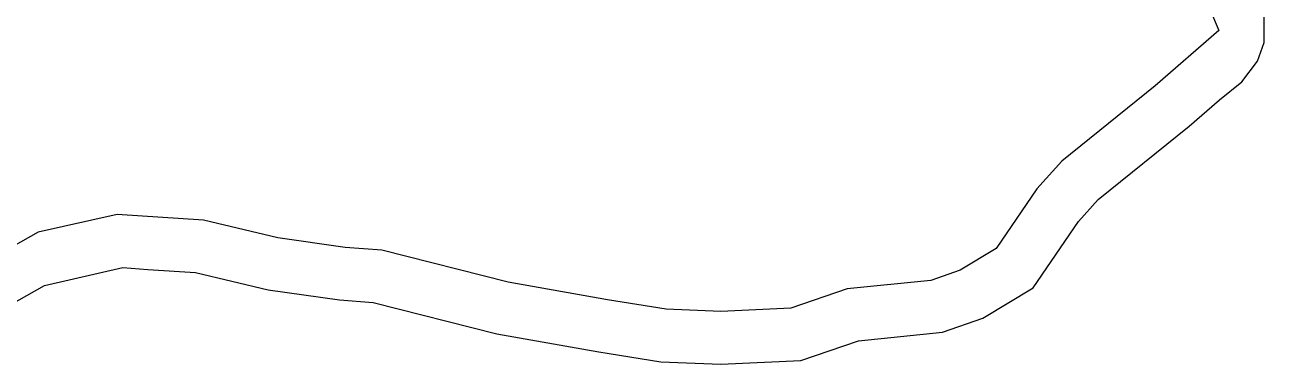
# Model space of a CAD drawing. Header units: millimetres. Extents: x 676447 to 689606, y 7455628 to 7463967.
# Drawn here: x 681500.2 to 681971.1, y 7460525.7 to 7460654.7 of the extents above; entities that cross this region are included whole.
import ezdxf

# ---------------------------------------------------------------- set-up
doc = ezdxf.new("R2010")
doc.units = ezdxf.units.MM
doc.header["$LTSCALE"] = 0.1
doc.header["$MEASUREMENT"] = 0
doc.layers.add('MUB_QUADRAS', color=7, linetype='Continuous')

msp = doc.modelspace()

# ---------------------------------------------------------------- linework, layer by layer
at = {"layer": 'MUB_QUADRAS', "linetype": 'Continuous'}
for points in [[(681942.09, 7460680.7), (681953.83, 7460652.57), (681929.64, 7460631.59), (681894.12, 7460602.9), (681884.71, 7460592.33), (681869.21, 7460569.74), (681855.53, 7460561.5), (681844.43, 7460557.59), (681812.63, 7460554.3), (681791.2, 7460547.07), (681764.57, 7460545.78), (681743.84, 7460546.58), (681721.57, 7460550.19), (681683.81, 7460556.87), (681635.79, 7460569.09), (681621.86, 7460570.1), (681596.37, 7460573.7), (681568.07, 7460580.46), (681535.33, 7460582.66), (681505.23, 7460575.91), (681482.95, 7460563.36)], [(681485.42, 7460543.04), (681507.69, 7460555.59), (681537.49, 7460562.41), (681546.95, 7460561.77), (681565.04, 7460560.56), (681592.62, 7460553.97), (681619.73, 7460550.14), (681632.56, 7460549.21), (681679.59, 7460537.24), (681718.22, 7460530.41), (681741.84, 7460526.57), (681764.67, 7460525.7), (681794.96, 7460527.17), (681816.92, 7460534.58), (681848.85, 7460537.88), (681864.13, 7460543.26), (681883.29, 7460554.8), (681900.54, 7460579.94), (681908.01, 7460588.33), (681942.51, 7460616.21), (681954.06, 7460626.22), (681962.56, 7460633.02), (681968.45, 7460640.85), (681971.06, 7460648.04), (681971.04, 7460663.14)]]:
    msp.add_lwpolyline(points, dxfattribs=at)

doc.saveas('drawing.dxf')
